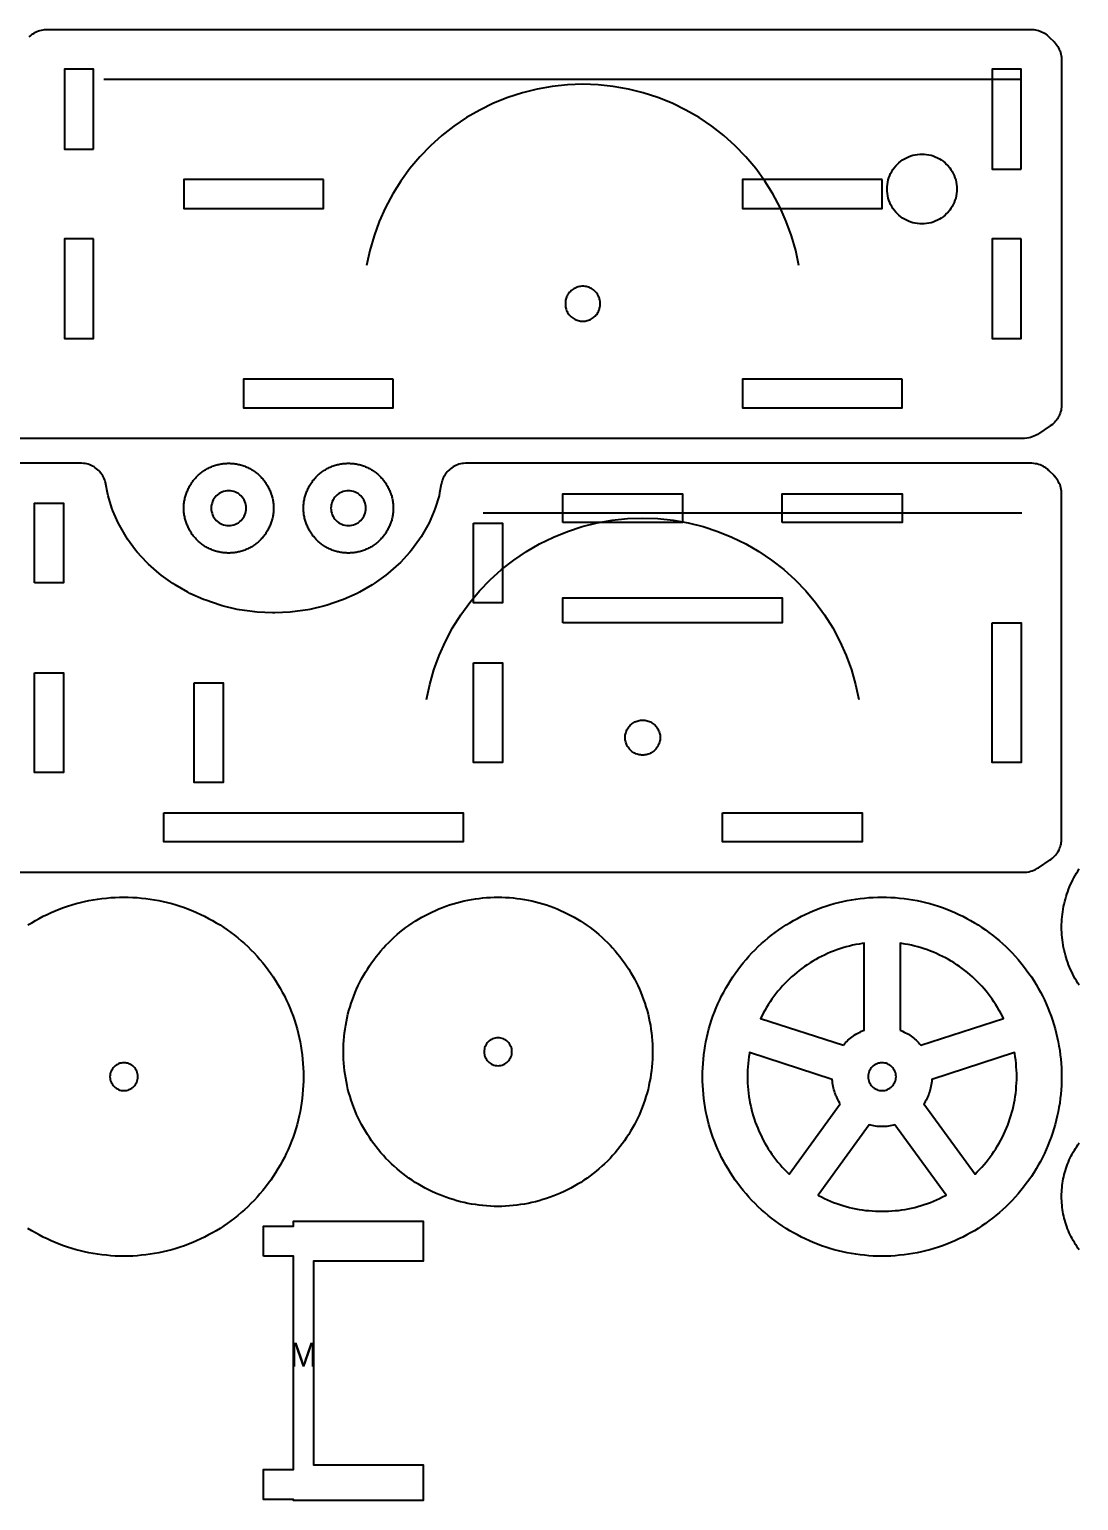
# Model space of a CAD drawing. Header units: metres. Extents: x 6 to 594, y 12 to 164.
# Drawn here: x 306.5 to 411.7, y 16.5 to 164 of the extents above; entities that cross this region are included whole.
import ezdxf
from ezdxf.enums import TextEntityAlignment as Align

# ---------------------------------------------------------------- set-up
doc = ezdxf.new("R2010")
doc.units = ezdxf.units.M
doc.layers.add('CORTAR', color=1, linetype='Continuous')
doc.layers.add('GRABAR', color=5, linetype='Continuous')

msp = doc.modelspace()

# ---------------------------------------------------------------- linework, layer by layer
at = {"layer": 'CORTAR'}
for points in [[(306.5, 163.25), (306.62, 163.36), (306.74, 163.46), (306.87, 163.56), (307, 163.64), (307.14, 163.72), (307.28, 163.79), (307.43, 163.85), (307.58, 163.9), (307.73, 163.94), (307.89, 163.97), (308.04, 163.98), (308.24, 164), (308.32, 164), (406.92, 164), (407.01, 164), (407.21, 163.98), (407.37, 163.96), (407.53, 163.93), (407.69, 163.89), (407.84, 163.84), (407.99, 163.77), (408.14, 163.7), (408.28, 163.62), (408.42, 163.53), (408.55, 163.43), (408.7, 163.29), (408.76, 163.24), (409.24, 162.76), (409.29, 162.7), (409.43, 162.55), (409.53, 162.42), (409.62, 162.28), (409.7, 162.14), (409.77, 161.99), (409.84, 161.84), (409.89, 161.69), (409.93, 161.53), (409.96, 161.37), (409.98, 161.21), (410, 161.01), (410, 160.92), (410, 126.38), (410, 126.3), (409.99, 126.11), (409.97, 125.96), (409.94, 125.81), (409.9, 125.66), (409.86, 125.51), (409.8, 125.37), (409.74, 125.23), (409.66, 125.09), (409.58, 124.96), (409.49, 124.84), (409.4, 124.72), (409.3, 124.6), (409.19, 124.5), (409.07, 124.4), (408.92, 124.28), (408.85, 124.24), (407.67, 123.45), (407.59, 123.4), (407.39, 123.28), (407.22, 123.21), (407.05, 123.14), (406.88, 123.09), (406.7, 123.05), (406.52, 123.02), (406.29, 123), (406.2, 123), (213.8, 123)], [(213.8, 79.5), (406.2, 79.5), (406.29, 79.5), (406.52, 79.52), (406.7, 79.55), (406.88, 79.59), (407.05, 79.64), (407.22, 79.71), (407.39, 79.78), (407.59, 79.9), (407.67, 79.95), (408.85, 80.74), (408.92, 80.78), (409.07, 80.9), (409.19, 81), (409.3, 81.1), (409.4, 81.22), (409.49, 81.34), (409.58, 81.46), (409.66, 81.59), (409.74, 81.73), (409.8, 81.87), (409.86, 82.01), (409.9, 82.16), (409.94, 82.31), (409.97, 82.46), (409.99, 82.61), (410, 82.8), (410, 82.88), (410, 117.42), (410, 117.51), (410, 117.51), (409.98, 117.71), (409.96, 117.87), (409.93, 118.03), (409.89, 118.19), (409.84, 118.34), (409.77, 118.49), (409.7, 118.64), (409.62, 118.78), (409.53, 118.92), (409.43, 119.05), (409.29, 119.2), (409.24, 119.26), (408.76, 119.74), (408.7, 119.79), (408.55, 119.93), (408.42, 120.03), (408.28, 120.12), (408.14, 120.2), (407.99, 120.27), (407.84, 120.34), (407.69, 120.39), (407.53, 120.43), (407.37, 120.46), (407.21, 120.48), (407.01, 120.5), (406.92, 120.5), (350.32, 120.5), (350.24, 120.5), (350.04, 120.48), (349.89, 120.47), (349.73, 120.44), (349.58, 120.4), (349.43, 120.35), (349.28, 120.29), (349.14, 120.22), (349, 120.14), (348.87, 120.06), (348.74, 119.96), (348.62, 119.86), (348.5, 119.75), (348.4, 119.64), (348.3, 119.52), (348.2, 119.39), (348.12, 119.25), (348.05, 119.11), (347.98, 118.97), (347.92, 118.82), (347.88, 118.67), (347.83, 118.48), (347.81, 118.4), (347.65, 117.53), (347.59, 117.24), (347.21, 116), (347.11, 115.73), (346.59, 114.53), (346.46, 114.28), (345.79, 113.12), (345.64, 112.89), (344.83, 111.79), (344.66, 111.58), (343.72, 110.56), (343.53, 110.38), (342.47, 109.44), (342.27, 109.28), (341.09, 108.44), (340.88, 108.3), (339.61, 107.57), (339.39, 107.46), (338.02, 106.85), (337.8, 106.76), (336.37, 106.27), (336.14, 106.21), (334.65, 105.85), (334.42, 105.81), (332.89, 105.6), (332.66, 105.58), (331.12, 105.51), (330.88, 105.51), (329.34, 105.58), (329.11, 105.6), (327.58, 105.81), (327.35, 105.85), (325.86, 106.21), (325.63, 106.27), (324.2, 106.76), (323.98, 106.85), (322.61, 107.46), (322.39, 107.57), (321.12, 108.3), (320.91, 108.44), (319.73, 109.28), (319.53, 109.44), (318.47, 110.38), (318.28, 110.56), (317.34, 111.58), (317.17, 111.79), (316.36, 112.89), (316.21, 113.12), (315.54, 114.28), (315.41, 114.53), (314.89, 115.73), (314.79, 116), (314.41, 117.24), (314.35, 117.53), (314.19, 118.4), (314.17, 118.48), (314.12, 118.67), (314.08, 118.82), (314.02, 118.97), (313.95, 119.11), (313.88, 119.25), (313.8, 119.39), (313.7, 119.52), (313.6, 119.64), (313.5, 119.75), (313.38, 119.86), (313.26, 119.96), (313.13, 120.06), (313, 120.14), (312.86, 120.22), (312.72, 120.29), (312.57, 120.35), (312.42, 120.4), (312.27, 120.44), (312.11, 120.47), (311.96, 120.48), (311.76, 120.5), (311.68, 120.5), (213.08, 120.5)], [(411.77, 68.17), (411.63, 68.38), (411.49, 68.6), (411.36, 68.82), (411.24, 69.05), (411.12, 69.28), (411.01, 69.51), (410.9, 69.74), (410.8, 69.98), (410.7, 70.22), (410.61, 70.46), (410.53, 70.71), (410.45, 70.95), (410.38, 71.2), (410.31, 71.45), (410.26, 71.7), (410.2, 71.95), (410.15, 72.2), (410.11, 72.46), (410.08, 72.71), (410.05, 72.97), (410.03, 73.23), (410.01, 73.48), (410, 73.74), (410, 74), (410, 74.26), (410.01, 74.52), (410.03, 74.77), (410.05, 75.03), (410.08, 75.29), (410.11, 75.54), (410.15, 75.8), (410.2, 76.05), (410.26, 76.3), (410.31, 76.55), (410.38, 76.8), (410.45, 77.05), (410.53, 77.29), (410.61, 77.54), (410.7, 77.78), (410.8, 78.02), (410.9, 78.26), (411.01, 78.49), (411.12, 78.72), (411.24, 78.95), (411.36, 79.18), (411.49, 79.4), (411.63, 79.62), (411.77, 79.83)], [(306.37, 74.21), (306.75, 74.44), (307.13, 74.66), (307.51, 74.87), (307.91, 75.08), (308.3, 75.27), (308.71, 75.46), (309.11, 75.63), (309.52, 75.79), (309.94, 75.95), (310.35, 76.09), (310.77, 76.22), (311.2, 76.35), (311.63, 76.46), (312.06, 76.56), (312.49, 76.65), (312.92, 76.73), (313.36, 76.81), (313.8, 76.86), (314.24, 76.91), (314.68, 76.95), (315.12, 76.98), (315.56, 76.99), (316, 77), (316.44, 76.99), (316.88, 76.98), (317.32, 76.95), (317.76, 76.91), (318.2, 76.86), (318.64, 76.81), (319.08, 76.73), (319.51, 76.65), (319.94, 76.56), (320.37, 76.46), (320.8, 76.35), (321.23, 76.22), (321.65, 76.09), (322.06, 75.95), (322.48, 75.79), (322.89, 75.63), (323.29, 75.46), (323.7, 75.27), (324.09, 75.08), (324.49, 74.87), (324.87, 74.66), (325.25, 74.44), (325.63, 74.21), (326, 73.97), (326.36, 73.72), (326.72, 73.46), (327.07, 73.19), (327.42, 72.91), (327.76, 72.63), (328.09, 72.34), (328.41, 72.04), (328.73, 71.73), (329.04, 71.41), (329.34, 71.09), (329.63, 70.76), (329.91, 70.42), (330.19, 70.07), (330.46, 69.72), (330.72, 69.36), (330.97, 69), (331.21, 68.63), (331.44, 68.25), (331.66, 67.87), (331.87, 67.49), (332.08, 67.09), (332.27, 66.7), (332.46, 66.29), (332.63, 65.89), (332.79, 65.48), (332.95, 65.06), (333.09, 64.65), (333.22, 64.23), (333.35, 63.8), (333.46, 63.37), (333.56, 62.94), (333.65, 62.51), (333.73, 62.08), (333.81, 61.64), (333.86, 61.2), (333.91, 60.76), (333.95, 60.32), (333.98, 59.88), (333.99, 59.44), (334, 59), (333.99, 58.56), (333.99, 58.56), (333.98, 58.12), (333.95, 57.68), (333.91, 57.24), (333.86, 56.8), (333.81, 56.36), (333.73, 55.92), (333.65, 55.49), (333.56, 55.06), (333.46, 54.63), (333.35, 54.2), (333.22, 53.77), (333.09, 53.35), (332.95, 52.94), (332.79, 52.52), (332.63, 52.11), (332.46, 51.71), (332.27, 51.3), (332.08, 50.91), (331.87, 50.51), (331.66, 50.13), (331.44, 49.75), (331.21, 49.37), (330.97, 49), (330.72, 48.64), (330.46, 48.28), (330.19, 47.93), (329.91, 47.58), (329.63, 47.24), (329.34, 46.91), (329.04, 46.59), (328.73, 46.27), (328.41, 45.96), (328.09, 45.66), (327.76, 45.37), (327.42, 45.09), (327.07, 44.81), (326.72, 44.54), (326.36, 44.28), (326, 44.03), (325.63, 43.79), (325.25, 43.56), (324.87, 43.34), (324.49, 43.13), (324.09, 42.92), (323.7, 42.73), (323.29, 42.54), (322.89, 42.37), (322.48, 42.21), (322.06, 42.05), (321.65, 41.91), (321.23, 41.78), (320.8, 41.65), (320.37, 41.54), (319.94, 41.44), (319.51, 41.35), (319.08, 41.27), (318.64, 41.19), (318.2, 41.14), (317.76, 41.09), (317.32, 41.05), (316.88, 41.02), (316.44, 41.01), (316, 41), (315.56, 41.01), (315.12, 41.02), (314.68, 41.05), (314.24, 41.09), (313.8, 41.14), (313.36, 41.19), (312.92, 41.27), (312.49, 41.35), (312.06, 41.44), (311.63, 41.54), (311.2, 41.65), (310.77, 41.78), (310.35, 41.91), (309.94, 42.05), (309.52, 42.21), (309.11, 42.37), (308.71, 42.54), (308.3, 42.73), (307.91, 42.92), (307.51, 43.13), (307.13, 43.34), (306.75, 43.56), (306.37, 43.79)], [(411.77, 41.64), (411.64, 41.82), (411.52, 42), (411.4, 42.19), (411.28, 42.37), (411.17, 42.56), (411.06, 42.76), (410.96, 42.95), (410.86, 43.15), (410.77, 43.35), (410.69, 43.56), (410.6, 43.76), (410.53, 43.97), (410.45, 44.18), (410.39, 44.39), (410.33, 44.6), (410.27, 44.81), (410.22, 45.03), (410.17, 45.24), (410.13, 45.46), (410.1, 45.68), (410.07, 45.9), (410.04, 46.12), (410.02, 46.34), (410.01, 46.56), (410, 46.78), (410, 47), (410, 47.22), (410.01, 47.44), (410.02, 47.66), (410.04, 47.88), (410.07, 48.1), (410.1, 48.32), (410.13, 48.54), (410.17, 48.76), (410.22, 48.97), (410.27, 49.19), (410.33, 49.4), (410.39, 49.61), (410.45, 49.82), (410.53, 50.03), (410.6, 50.24), (410.69, 50.44), (410.77, 50.65), (410.86, 50.85), (410.96, 51.05), (411.06, 51.24), (411.17, 51.44), (411.28, 51.63), (411.4, 51.81), (411.52, 52), (411.64, 52.18), (411.77, 52.36)]]:
    msp.add_lwpolyline(points, dxfattribs=at)
for points in [[(312.95, 152), (312.95, 160), (310.05, 160), (310.05, 152), (312.95, 152)], [(405.95, 150), (405.95, 160), (403.05, 160), (403.05, 150), (405.95, 150)], [(336, 148.95), (322, 148.95), (322, 146.05), (336, 146.05), (336, 148.95)], [(392, 148.95), (378, 148.95), (378, 146.05), (392, 146.05), (392, 148.95)], [(312.95, 143), (310.05, 143), (310.05, 133), (312.95, 133), (312.95, 143)], [(405.95, 143), (403.05, 143), (403.05, 133), (405.95, 133), (405.95, 143)], [(363.72, 136.16), (363.74, 136.27), (363.75, 136.39), (363.75, 136.5), (363.75, 136.61), (363.74, 136.73), (363.72, 136.84), (363.69, 136.95), (363.66, 137.06), (363.62, 137.17), (363.57, 137.27), (363.52, 137.38), (363.46, 137.47), (363.39, 137.57), (363.32, 137.65), (363.24, 137.74), (363.15, 137.82), (363.07, 137.89), (362.97, 137.96), (362.88, 138.02), (362.77, 138.07), (362.67, 138.12), (362.56, 138.16), (362.45, 138.19), (362.34, 138.22), (362.23, 138.24), (362.11, 138.25), (362, 138.25), (361.89, 138.25), (361.77, 138.24), (361.66, 138.22), (361.55, 138.19), (361.44, 138.16), (361.33, 138.12), (361.23, 138.07), (361.12, 138.02), (361.03, 137.96), (360.93, 137.89), (360.85, 137.82), (360.76, 137.74), (360.68, 137.65), (360.61, 137.57), (360.54, 137.47), (360.48, 137.38), (360.43, 137.27), (360.38, 137.17), (360.34, 137.06), (360.31, 136.95), (360.28, 136.84), (360.26, 136.73), (360.25, 136.61), (360.25, 136.5), (360.25, 136.39), (360.26, 136.27), (360.28, 136.16), (360.31, 136.05), (360.34, 135.94), (360.38, 135.83), (360.43, 135.73), (360.48, 135.62), (360.54, 135.53), (360.61, 135.43), (360.68, 135.35), (360.76, 135.26), (360.85, 135.18), (360.93, 135.11), (361.03, 135.04), (361.12, 134.98), (361.23, 134.93), (361.33, 134.88), (361.44, 134.84), (361.55, 134.81), (361.66, 134.78), (361.77, 134.76), (361.89, 134.75), (362, 134.75), (362.11, 134.75), (362.23, 134.76), (362.34, 134.78), (362.45, 134.81), (362.56, 134.84), (362.67, 134.88), (362.77, 134.93), (362.88, 134.98), (362.97, 135.04), (363.07, 135.11), (363.15, 135.18), (363.24, 135.26), (363.32, 135.35), (363.39, 135.43), (363.46, 135.53), (363.52, 135.62), (363.57, 135.73), (363.62, 135.83), (363.66, 135.94), (363.69, 136.05), (363.72, 136.16)], [(343, 128.95), (328, 128.95), (328, 126.05), (343, 126.05), (343, 128.95)], [(394, 128.95), (378, 128.95), (378, 126.05), (394, 126.05), (394, 128.95)], [(331, 115.89), (330.99, 115.78), (330.99, 115.67), (330.98, 115.56), (330.97, 115.45), (330.95, 115.34), (330.93, 115.23), (330.91, 115.12), (330.89, 115.01), (330.87, 114.91), (330.84, 114.8), (330.81, 114.69), (330.77, 114.59), (330.74, 114.48), (330.7, 114.38), (330.66, 114.28), (330.61, 114.18), (330.57, 114.08), (330.52, 113.98), (330.47, 113.88), (330.42, 113.78), (330.36, 113.69), (330.3, 113.59), (330.24, 113.5), (330.18, 113.41), (330.11, 113.32), (330.05, 113.23), (329.98, 113.15), (329.91, 113.06), (329.83, 112.98), (329.76, 112.9), (329.68, 112.82), (329.6, 112.74), (329.52, 112.67), (329.44, 112.59), (329.35, 112.52), (329.27, 112.45), (329.18, 112.39), (329.09, 112.32), (329, 112.26), (328.91, 112.2), (328.81, 112.14), (328.72, 112.08), (328.62, 112.03), (328.52, 111.98), (328.42, 111.93), (328.32, 111.89), (328.22, 111.84), (328.12, 111.8), (328.02, 111.76), (327.91, 111.73), (327.81, 111.69), (327.7, 111.66), (327.59, 111.63), (327.49, 111.61), (327.38, 111.59), (327.27, 111.57), (327.16, 111.55), (327.05, 111.53), (326.94, 111.52), (326.83, 111.51), (326.72, 111.51), (326.61, 111.5), (326.5, 111.5), (326.39, 111.5), (326.28, 111.51), (326.17, 111.51), (326.06, 111.52), (325.95, 111.53), (325.84, 111.55), (325.73, 111.57), (325.62, 111.59), (325.51, 111.61), (325.41, 111.63), (325.3, 111.66), (325.19, 111.69), (325.09, 111.73), (324.98, 111.76), (324.88, 111.8), (324.78, 111.84), (324.68, 111.89), (324.58, 111.93), (324.48, 111.98), (324.38, 112.03), (324.28, 112.08), (324.19, 112.14), (324.09, 112.2), (324, 112.26), (323.91, 112.32), (323.82, 112.39), (323.73, 112.45), (323.65, 112.52), (323.56, 112.59), (323.48, 112.67), (323.4, 112.74), (323.32, 112.82), (323.24, 112.9), (323.17, 112.98), (323.09, 113.06), (323.02, 113.15), (322.95, 113.23), (322.89, 113.32), (322.82, 113.41), (322.76, 113.5), (322.7, 113.59), (322.64, 113.69), (322.58, 113.78), (322.53, 113.88), (322.48, 113.98), (322.43, 114.08), (322.39, 114.18), (322.34, 114.28), (322.3, 114.38), (322.26, 114.48), (322.23, 114.59), (322.19, 114.69), (322.16, 114.8), (322.13, 114.91), (322.11, 115.01), (322.09, 115.12), (322.07, 115.23), (322.05, 115.34), (322.03, 115.45), (322.02, 115.56), (322.01, 115.67), (322.01, 115.78), (322, 115.89), (322, 116), (322, 116.11), (322.01, 116.22), (322.01, 116.33), (322.02, 116.44), (322.03, 116.55), (322.05, 116.66), (322.07, 116.77), (322.09, 116.88), (322.11, 116.99), (322.13, 117.09), (322.16, 117.2), (322.19, 117.31), (322.23, 117.41), (322.26, 117.52), (322.3, 117.62), (322.34, 117.72), (322.39, 117.82), (322.43, 117.92), (322.48, 118.02), (322.53, 118.12), (322.58, 118.22), (322.64, 118.31), (322.7, 118.41), (322.76, 118.5), (322.82, 118.59), (322.89, 118.68), (322.95, 118.77), (323.02, 118.85), (323.09, 118.94), (323.17, 119.02), (323.24, 119.1), (323.32, 119.18), (323.4, 119.26), (323.48, 119.33), (323.56, 119.41), (323.65, 119.48), (323.73, 119.55), (323.82, 119.61), (323.91, 119.68), (324, 119.74), (324.09, 119.8), (324.19, 119.86), (324.28, 119.92), (324.38, 119.97), (324.48, 120.02), (324.58, 120.07), (324.68, 120.11), (324.78, 120.16), (324.88, 120.2), (324.98, 120.24), (325.09, 120.27), (325.19, 120.31), (325.3, 120.34), (325.41, 120.37), (325.51, 120.39), (325.62, 120.41), (325.73, 120.43), (325.84, 120.45), (325.95, 120.47), (326.06, 120.48), (326.17, 120.49), (326.28, 120.49), (326.39, 120.5), (326.5, 120.5), (326.61, 120.5), (326.72, 120.49), (326.83, 120.49), (326.94, 120.48), (327.05, 120.47), (327.16, 120.45), (327.27, 120.43), (327.38, 120.41), (327.49, 120.39), (327.59, 120.37), (327.7, 120.34), (327.81, 120.31), (327.91, 120.27), (328.02, 120.24), (328.12, 120.2), (328.22, 120.16), (328.32, 120.11), (328.42, 120.07), (328.52, 120.02), (328.62, 119.97), (328.72, 119.92), (328.81, 119.86), (328.91, 119.8), (329, 119.74), (329.09, 119.68), (329.18, 119.61), (329.27, 119.55), (329.35, 119.48), (329.44, 119.41), (329.52, 119.33), (329.6, 119.26), (329.68, 119.18), (329.76, 119.1), (329.83, 119.02), (329.91, 118.94), (329.98, 118.85), (330.05, 118.77), (330.11, 118.68), (330.18, 118.59), (330.24, 118.5), (330.3, 118.41), (330.36, 118.31), (330.42, 118.22), (330.47, 118.12), (330.52, 118.02), (330.57, 117.92), (330.61, 117.82), (330.66, 117.72), (330.7, 117.62), (330.74, 117.52), (330.77, 117.41), (330.81, 117.31), (330.84, 117.2), (330.87, 117.09), (330.89, 116.99), (330.91, 116.88), (330.93, 116.77), (330.95, 116.66), (330.97, 116.55), (330.98, 116.44), (330.99, 116.33), (330.99, 116.22), (331, 116.11), (331, 116), (331, 115.89)], [(343, 115.89), (342.99, 115.78), (342.99, 115.67), (342.98, 115.56), (342.97, 115.45), (342.95, 115.34), (342.93, 115.23), (342.91, 115.12), (342.89, 115.01), (342.87, 114.91), (342.84, 114.8), (342.81, 114.69), (342.77, 114.59), (342.74, 114.48), (342.7, 114.38), (342.66, 114.28), (342.61, 114.18), (342.57, 114.08), (342.52, 113.98), (342.47, 113.88), (342.42, 113.78), (342.36, 113.69), (342.3, 113.59), (342.24, 113.5), (342.18, 113.41), (342.11, 113.32), (342.05, 113.23), (341.98, 113.15), (341.91, 113.06), (341.83, 112.98), (341.76, 112.9), (341.68, 112.82), (341.6, 112.74), (341.52, 112.67), (341.44, 112.59), (341.35, 112.52), (341.27, 112.45), (341.18, 112.39), (341.09, 112.32), (341, 112.26), (340.91, 112.2), (340.81, 112.14), (340.72, 112.08), (340.62, 112.03), (340.52, 111.98), (340.42, 111.93), (340.32, 111.89), (340.22, 111.84), (340.12, 111.8), (340.02, 111.76), (339.91, 111.73), (339.81, 111.69), (339.7, 111.66), (339.59, 111.63), (339.49, 111.61), (339.38, 111.59), (339.27, 111.57), (339.16, 111.55), (339.05, 111.53), (338.94, 111.52), (338.83, 111.51), (338.72, 111.51), (338.61, 111.5), (338.5, 111.5), (338.39, 111.5), (338.28, 111.51), (338.17, 111.51), (338.06, 111.52), (337.95, 111.53), (337.84, 111.55), (337.73, 111.57), (337.62, 111.59), (337.51, 111.61), (337.41, 111.63), (337.3, 111.66), (337.19, 111.69), (337.09, 111.73), (336.98, 111.76), (336.88, 111.8), (336.78, 111.84), (336.68, 111.89), (336.58, 111.93), (336.48, 111.98), (336.38, 112.03), (336.28, 112.08), (336.19, 112.14), (336.09, 112.2), (336, 112.26), (335.91, 112.32), (335.82, 112.39), (335.73, 112.45), (335.65, 112.52), (335.56, 112.59), (335.48, 112.67), (335.4, 112.74), (335.32, 112.82), (335.24, 112.9), (335.17, 112.98), (335.09, 113.06), (335.02, 113.15), (334.95, 113.23), (334.89, 113.32), (334.82, 113.41), (334.76, 113.5), (334.7, 113.59), (334.64, 113.69), (334.58, 113.78), (334.53, 113.88), (334.48, 113.98), (334.43, 114.08), (334.39, 114.18), (334.34, 114.28), (334.3, 114.38), (334.26, 114.48), (334.23, 114.59), (334.19, 114.69), (334.16, 114.8), (334.13, 114.91), (334.11, 115.01), (334.09, 115.12), (334.07, 115.23), (334.05, 115.34), (334.03, 115.45), (334.02, 115.56), (334.01, 115.67), (334.01, 115.78), (334, 115.89), (334, 116), (334, 116.11), (334.01, 116.22), (334.01, 116.33), (334.02, 116.44), (334.03, 116.55), (334.05, 116.66), (334.07, 116.77), (334.09, 116.88), (334.11, 116.99), (334.13, 117.09), (334.16, 117.2), (334.19, 117.31), (334.23, 117.41), (334.26, 117.52), (334.3, 117.62), (334.34, 117.72), (334.39, 117.82), (334.43, 117.92), (334.48, 118.02), (334.53, 118.12), (334.58, 118.22), (334.64, 118.31), (334.7, 118.41), (334.76, 118.5), (334.82, 118.59), (334.89, 118.68), (334.95, 118.77), (335.02, 118.85), (335.09, 118.94), (335.17, 119.02), (335.24, 119.1), (335.32, 119.18), (335.4, 119.26), (335.48, 119.33), (335.56, 119.41), (335.65, 119.48), (335.73, 119.55), (335.82, 119.61), (335.91, 119.68), (336, 119.74), (336.09, 119.8), (336.19, 119.86), (336.28, 119.92), (336.38, 119.97), (336.48, 120.02), (336.58, 120.07), (336.68, 120.11), (336.78, 120.16), (336.88, 120.2), (336.98, 120.24), (337.09, 120.27), (337.19, 120.31), (337.3, 120.34), (337.41, 120.37), (337.51, 120.39), (337.62, 120.41), (337.73, 120.43), (337.84, 120.45), (337.95, 120.47), (338.06, 120.48), (338.17, 120.49), (338.28, 120.49), (338.39, 120.5), (338.5, 120.5), (338.61, 120.5), (338.72, 120.49), (338.83, 120.49), (338.94, 120.48), (339.05, 120.47), (339.16, 120.45), (339.27, 120.43), (339.38, 120.41), (339.49, 120.39), (339.59, 120.37), (339.7, 120.34), (339.81, 120.31), (339.91, 120.27), (340.02, 120.24), (340.12, 120.2), (340.22, 120.16), (340.32, 120.11), (340.42, 120.07), (340.52, 120.02), (340.62, 119.97), (340.72, 119.92), (340.81, 119.86), (340.91, 119.8), (341, 119.74), (341.09, 119.68), (341.18, 119.61), (341.27, 119.55), (341.35, 119.48), (341.44, 119.41), (341.52, 119.33), (341.6, 119.26), (341.68, 119.18), (341.76, 119.1), (341.83, 119.02), (341.91, 118.94), (341.98, 118.85), (342.05, 118.77), (342.11, 118.68), (342.18, 118.59), (342.24, 118.5), (342.3, 118.41), (342.36, 118.31), (342.42, 118.22), (342.47, 118.12), (342.52, 118.02), (342.57, 117.92), (342.61, 117.82), (342.66, 117.72), (342.7, 117.62), (342.74, 117.52), (342.77, 117.41), (342.81, 117.31), (342.84, 117.2), (342.87, 117.09), (342.89, 116.99), (342.91, 116.88), (342.93, 116.77), (342.95, 116.66), (342.97, 116.55), (342.98, 116.44), (342.99, 116.33), (342.99, 116.22), (343, 116.11), (343, 116), (343, 115.89)], [(328.24, 116.17), (328.22, 116.34), (328.17, 116.51), (328.12, 116.67), (328.04, 116.82), (327.96, 116.97), (327.85, 117.11), (327.74, 117.24), (327.61, 117.35), (327.47, 117.46), (327.32, 117.54), (327.17, 117.62), (327.01, 117.67), (326.84, 117.72), (326.67, 117.74), (326.5, 117.75), (326.33, 117.74), (326.16, 117.72), (325.99, 117.67), (325.83, 117.62), (325.68, 117.54), (325.53, 117.46), (325.39, 117.35), (325.26, 117.24), (325.15, 117.11), (325.04, 116.97), (324.96, 116.82), (324.88, 116.67), (324.83, 116.51), (324.78, 116.34), (324.76, 116.17), (324.75, 116), (324.76, 115.83), (324.78, 115.66), (324.83, 115.49), (324.88, 115.33), (324.96, 115.18), (325.04, 115.03), (325.15, 114.89), (325.26, 114.76), (325.39, 114.65), (325.53, 114.54), (325.68, 114.46), (325.83, 114.38), (325.99, 114.33), (326.16, 114.28), (326.33, 114.26), (326.5, 114.25), (326.67, 114.26), (326.84, 114.28), (327.01, 114.33), (327.17, 114.38), (327.32, 114.46), (327.47, 114.54), (327.61, 114.65), (327.74, 114.76), (327.85, 114.89), (327.96, 115.03), (328.04, 115.18), (328.12, 115.33), (328.17, 115.49), (328.22, 115.66), (328.24, 115.83), (328.25, 116), (328.24, 116.17)], [(340.24, 116.17), (340.22, 116.34), (340.17, 116.51), (340.12, 116.67), (340.04, 116.82), (339.96, 116.97), (339.85, 117.11), (339.74, 117.24), (339.61, 117.35), (339.47, 117.46), (339.32, 117.54), (339.17, 117.62), (339.01, 117.67), (338.84, 117.72), (338.67, 117.74), (338.5, 117.75), (338.33, 117.74), (338.16, 117.72), (337.99, 117.67), (337.83, 117.62), (337.68, 117.54), (337.53, 117.46), (337.39, 117.35), (337.26, 117.24), (337.15, 117.11), (337.04, 116.97), (336.96, 116.82), (336.88, 116.67), (336.83, 116.51), (336.78, 116.34), (336.76, 116.17), (336.75, 116), (336.76, 115.83), (336.78, 115.66), (336.83, 115.49), (336.88, 115.33), (336.96, 115.18), (337.04, 115.03), (337.15, 114.89), (337.26, 114.76), (337.39, 114.65), (337.53, 114.54), (337.68, 114.46), (337.83, 114.38), (337.99, 114.33), (338.16, 114.28), (338.33, 114.26), (338.5, 114.25), (338.67, 114.26), (338.84, 114.28), (339.01, 114.33), (339.17, 114.38), (339.32, 114.46), (339.47, 114.54), (339.61, 114.65), (339.74, 114.76), (339.85, 114.89), (339.96, 115.03), (340.04, 115.18), (340.12, 115.33), (340.17, 115.49), (340.22, 115.66), (340.24, 115.83), (340.25, 116), (340.24, 116.17)], [(360, 114.55), (360, 117.45), (372, 117.45), (372, 114.55), (360, 114.55)], [(382, 114.55), (382, 117.45), (394, 117.45), (394, 114.55), (382, 114.55)], [(307.05, 108.5), (307.05, 116.5), (309.95, 116.5), (309.95, 108.5), (307.05, 108.5)], [(351.05, 114.5), (353.95, 114.5), (353.95, 106.5), (351.05, 106.5), (351.05, 114.5)], [(403.05, 104.5), (405.95, 104.5), (405.95, 90.5), (403.05, 90.5), (403.05, 104.5)], [(351.05, 100.5), (353.95, 100.5), (353.95, 90.5), (351.05, 90.5), (351.05, 100.5)], [(307.05, 99.5), (309.95, 99.5), (309.95, 89.5), (307.05, 89.5), (307.05, 99.5)], [(323.05, 98.5), (325.95, 98.5), (325.95, 88.5), (323.05, 88.5), (323.05, 98.5)], [(366.28, 92.66), (366.26, 92.77), (366.25, 92.89), (366.25, 93), (366.25, 93.11), (366.26, 93.23), (366.28, 93.34), (366.31, 93.45), (366.34, 93.56), (366.38, 93.67), (366.43, 93.77), (366.48, 93.88), (366.54, 93.97), (366.61, 94.07), (366.68, 94.15), (366.76, 94.24), (366.85, 94.32), (366.93, 94.39), (367.03, 94.46), (367.12, 94.52), (367.23, 94.57), (367.33, 94.62), (367.44, 94.66), (367.55, 94.69), (367.66, 94.72), (367.77, 94.74), (367.89, 94.75), (368, 94.75), (368.11, 94.75), (368.23, 94.74), (368.34, 94.72), (368.45, 94.69), (368.56, 94.66), (368.67, 94.62), (368.77, 94.57), (368.88, 94.52), (368.97, 94.46), (369.07, 94.39), (369.15, 94.32), (369.24, 94.24), (369.32, 94.15), (369.39, 94.07), (369.46, 93.97), (369.52, 93.88), (369.57, 93.77), (369.62, 93.67), (369.66, 93.56), (369.69, 93.45), (369.72, 93.34), (369.74, 93.23), (369.75, 93.11), (369.75, 93), (369.75, 92.89), (369.74, 92.77), (369.72, 92.66), (369.69, 92.55), (369.66, 92.44), (369.62, 92.33), (369.57, 92.23), (369.52, 92.12), (369.46, 92.03), (369.39, 91.93), (369.32, 91.85), (369.24, 91.76), (369.15, 91.68), (369.07, 91.61), (368.97, 91.54), (368.88, 91.48), (368.77, 91.43), (368.67, 91.38), (368.56, 91.34), (368.45, 91.31), (368.34, 91.28), (368.23, 91.26), (368.11, 91.25), (368, 91.25), (367.89, 91.25), (367.77, 91.26), (367.66, 91.28), (367.55, 91.31), (367.44, 91.34), (367.33, 91.38), (367.23, 91.43), (367.12, 91.48), (367.03, 91.54), (366.93, 91.61), (366.85, 91.68), (366.76, 91.76), (366.68, 91.85), (366.61, 91.93), (366.54, 92.03), (366.48, 92.12), (366.43, 92.23), (366.38, 92.33), (366.34, 92.44), (366.31, 92.55), (366.28, 92.66)], [(320, 85.45), (350, 85.45), (350, 82.55), (320, 82.55), (320, 85.45)], [(376, 85.45), (390, 85.45), (390, 82.55), (376, 82.55), (376, 85.45)], [(369, 61.12), (368.98, 60.74), (368.96, 60.36), (368.93, 59.98), (368.88, 59.6), (368.83, 59.23), (368.77, 58.85), (368.7, 58.48), (368.62, 58.1), (368.54, 57.73), (368.44, 57.37), (368.33, 57), (368.22, 56.64), (368.09, 56.28), (367.96, 55.92), (367.82, 55.57), (367.67, 55.22), (367.51, 54.87), (367.34, 54.53), (367.17, 54.19), (366.99, 53.86), (366.79, 53.53), (366.6, 53.21), (366.39, 52.89), (366.17, 52.57), (365.95, 52.27), (365.72, 51.96), (365.48, 51.67), (365.24, 51.38), (364.98, 51.09), (364.73, 50.81), (364.46, 50.54), (364.19, 50.27), (363.91, 50.02), (363.62, 49.76), (363.33, 49.52), (363.04, 49.28), (362.73, 49.05), (362.43, 48.83), (362.11, 48.61), (361.79, 48.4), (361.47, 48.21), (361.14, 48.01), (360.81, 47.83), (360.47, 47.66), (360.13, 47.49), (359.78, 47.33), (359.43, 47.18), (359.08, 47.04), (358.72, 46.91), (358.36, 46.78), (358, 46.67), (357.63, 46.56), (357.27, 46.46), (356.9, 46.38), (356.52, 46.3), (356.15, 46.23), (355.77, 46.17), (355.4, 46.12), (355.02, 46.07), (354.64, 46.04), (354.26, 46.02), (353.88, 46), (353.5, 46), (353.12, 46), (352.74, 46.02), (352.36, 46.04), (351.98, 46.07), (351.6, 46.12), (351.23, 46.17), (350.85, 46.23), (350.48, 46.3), (350.1, 46.38), (349.73, 46.46), (349.37, 46.56), (349, 46.67), (348.64, 46.78), (348.28, 46.91), (347.92, 47.04), (347.57, 47.18), (347.22, 47.33), (346.87, 47.49), (346.53, 47.66), (346.19, 47.83), (345.86, 48.01), (345.53, 48.21), (345.21, 48.4), (344.89, 48.61), (344.57, 48.83), (344.27, 49.05), (343.96, 49.28), (343.67, 49.52), (343.38, 49.76), (343.09, 50.02), (342.81, 50.27), (342.54, 50.54), (342.27, 50.81), (342.02, 51.09), (341.76, 51.38), (341.52, 51.67), (341.28, 51.96), (341.05, 52.27), (340.83, 52.57), (340.61, 52.89), (340.4, 53.21), (340.21, 53.53), (340.01, 53.86), (339.83, 54.19), (339.66, 54.53), (339.49, 54.87), (339.33, 55.22), (339.18, 55.57), (339.04, 55.92), (338.91, 56.28), (338.78, 56.64), (338.67, 57), (338.56, 57.37), (338.46, 57.73), (338.38, 58.1), (338.3, 58.48), (338.23, 58.85), (338.17, 59.23), (338.12, 59.6), (338.07, 59.98), (338.04, 60.36), (338.02, 60.74), (338, 61.12), (338, 61.5), (338, 61.88), (338.02, 62.26), (338.04, 62.64), (338.07, 63.02), (338.12, 63.4), (338.17, 63.77), (338.23, 64.15), (338.3, 64.52), (338.38, 64.9), (338.46, 65.27), (338.56, 65.63), (338.67, 66), (338.78, 66.36), (338.91, 66.72), (339.04, 67.08), (339.18, 67.43), (339.33, 67.78), (339.49, 68.13), (339.66, 68.47), (339.83, 68.81), (340.01, 69.14), (340.21, 69.47), (340.4, 69.79), (340.61, 70.11), (340.83, 70.43), (341.05, 70.73), (341.28, 71.04), (341.52, 71.33), (341.76, 71.62), (342.02, 71.91), (342.27, 72.19), (342.54, 72.46), (342.81, 72.73), (343.09, 72.98), (343.38, 73.24), (343.67, 73.48), (343.96, 73.72), (344.27, 73.95), (344.57, 74.17), (344.89, 74.39), (345.21, 74.6), (345.53, 74.79), (345.86, 74.99), (346.19, 75.17), (346.53, 75.34), (346.87, 75.51), (347.22, 75.67), (347.57, 75.82), (347.92, 75.96), (348.28, 76.09), (348.64, 76.22), (349, 76.33), (349.37, 76.44), (349.73, 76.54), (350.1, 76.62), (350.48, 76.7), (350.85, 76.77), (351.23, 76.83), (351.6, 76.88), (351.98, 76.93), (352.36, 76.96), (352.74, 76.98), (353.12, 77), (353.5, 77), (353.88, 77), (354.26, 76.98), (354.64, 76.96), (355.02, 76.93), (355.4, 76.88), (355.77, 76.83), (356.15, 76.77), (356.52, 76.7), (356.9, 76.62), (357.27, 76.54), (357.63, 76.44), (358, 76.33), (358.36, 76.22), (358.72, 76.09), (359.08, 75.96), (359.43, 75.82), (359.78, 75.67), (360.13, 75.51), (360.47, 75.34), (360.81, 75.17), (361.14, 74.99), (361.47, 74.79), (361.79, 74.6), (362.11, 74.39), (362.43, 74.17), (362.73, 73.95), (363.04, 73.72), (363.33, 73.48), (363.62, 73.24), (363.91, 72.98), (364.19, 72.73), (364.46, 72.46), (364.73, 72.19), (364.98, 71.91), (365.24, 71.62), (365.48, 71.33), (365.72, 71.04), (365.95, 70.73), (366.17, 70.43), (366.39, 70.11), (366.6, 69.79), (366.79, 69.47), (366.99, 69.14), (367.17, 68.81), (367.34, 68.47), (367.51, 68.13), (367.67, 67.78), (367.82, 67.43), (367.96, 67.08), (368.09, 66.72), (368.22, 66.36), (368.33, 66), (368.44, 65.63), (368.54, 65.27), (368.62, 64.9), (368.7, 64.52), (368.77, 64.15), (368.83, 63.77), (368.88, 63.4), (368.93, 63.02), (368.96, 62.64), (368.98, 62.26), (369, 61.88), (369, 61.5), (369, 61.12)], [(409.98, 58.12), (409.95, 57.68), (409.91, 57.24), (409.86, 56.8), (409.81, 56.36), (409.73, 55.92), (409.65, 55.49), (409.56, 55.06), (409.46, 54.63), (409.35, 54.2), (409.22, 53.77), (409.09, 53.35), (408.95, 52.94), (408.79, 52.52), (408.63, 52.11), (408.46, 51.71), (408.27, 51.3), (408.08, 50.91), (407.87, 50.51), (407.66, 50.13), (407.44, 49.75), (407.21, 49.37), (406.97, 49), (406.72, 48.64), (406.46, 48.28), (406.19, 47.93), (405.91, 47.58), (405.63, 47.24), (405.34, 46.91), (405.04, 46.59), (404.73, 46.27), (404.41, 45.96), (404.09, 45.66), (403.76, 45.37), (403.42, 45.09), (403.07, 44.81), (402.72, 44.54), (402.36, 44.28), (402, 44.03), (401.63, 43.79), (401.25, 43.56), (400.87, 43.34), (400.49, 43.13), (400.09, 42.92), (399.7, 42.73), (399.29, 42.54), (398.89, 42.37), (398.48, 42.21), (398.06, 42.05), (397.65, 41.91), (397.23, 41.78), (396.8, 41.65), (396.37, 41.54), (395.94, 41.44), (395.51, 41.35), (395.08, 41.27), (394.64, 41.19), (394.2, 41.14), (393.76, 41.09), (393.32, 41.05), (392.88, 41.02), (392.44, 41.01), (392, 41), (391.56, 41.01), (391.12, 41.02), (390.68, 41.05), (390.24, 41.09), (389.8, 41.14), (389.36, 41.19), (388.92, 41.27), (388.49, 41.35), (388.06, 41.44), (387.63, 41.54), (387.2, 41.65), (386.77, 41.78), (386.35, 41.91), (385.94, 42.05), (385.52, 42.21), (385.11, 42.37), (384.71, 42.54), (384.3, 42.73), (383.91, 42.92), (383.51, 43.13), (383.13, 43.34), (382.75, 43.56), (382.37, 43.79), (382, 44.03), (381.64, 44.28), (381.28, 44.54), (380.93, 44.81), (380.58, 45.09), (380.24, 45.37), (379.91, 45.66), (379.59, 45.96), (379.27, 46.27), (378.96, 46.59), (378.66, 46.91), (378.37, 47.24), (378.09, 47.58), (377.81, 47.93), (377.54, 48.28), (377.28, 48.64), (377.03, 49), (376.79, 49.37), (376.56, 49.75), (376.34, 50.13), (376.13, 50.51), (375.92, 50.91), (375.73, 51.3), (375.54, 51.71), (375.37, 52.11), (375.21, 52.52), (375.05, 52.94), (374.91, 53.35), (374.78, 53.77), (374.65, 54.2), (374.54, 54.63), (374.44, 55.06), (374.35, 55.49), (374.27, 55.92), (374.19, 56.36), (374.14, 56.8), (374.09, 57.24), (374.05, 57.68), (374.02, 58.12), (374.01, 58.56), (374, 59), (374.01, 59.44), (374.02, 59.88), (374.05, 60.32), (374.09, 60.76), (374.14, 61.2), (374.19, 61.64), (374.27, 62.08), (374.35, 62.51), (374.44, 62.94), (374.54, 63.37), (374.65, 63.8), (374.78, 64.23), (374.91, 64.65), (375.05, 65.06), (375.21, 65.48), (375.37, 65.89), (375.54, 66.29), (375.73, 66.7), (375.92, 67.09), (376.13, 67.49), (376.34, 67.87), (376.56, 68.25), (376.79, 68.63), (377.03, 69), (377.28, 69.36), (377.54, 69.72), (377.81, 70.07), (378.09, 70.42), (378.37, 70.76), (378.66, 71.09), (378.96, 71.41), (379.27, 71.73), (379.59, 72.04), (379.91, 72.34), (380.24, 72.63), (380.58, 72.91), (380.93, 73.19), (381.28, 73.46), (381.64, 73.72), (382, 73.97), (382.37, 74.21), (382.75, 74.44), (383.13, 74.66), (383.51, 74.87), (383.91, 75.08), (384.3, 75.27), (384.71, 75.46), (385.11, 75.63), (385.52, 75.79), (385.94, 75.95), (386.35, 76.09), (386.77, 76.22), (387.2, 76.35), (387.63, 76.46), (388.06, 76.56), (388.49, 76.65), (388.92, 76.73), (389.36, 76.81), (389.8, 76.86), (390.24, 76.91), (390.68, 76.95), (391.12, 76.98), (391.56, 76.99), (392, 77), (392.44, 76.99), (392.88, 76.98), (393.32, 76.95), (393.76, 76.91), (394.2, 76.86), (394.64, 76.81), (395.08, 76.73), (395.51, 76.65), (395.94, 76.56), (396.37, 76.46), (396.8, 76.35), (397.23, 76.22), (397.65, 76.09), (398.06, 75.95), (398.48, 75.79), (398.89, 75.63), (399.29, 75.46), (399.7, 75.27), (400.09, 75.08), (400.49, 74.87), (400.87, 74.66), (401.25, 74.44), (401.63, 74.21), (402, 73.97), (402.36, 73.72), (402.72, 73.46), (403.07, 73.19), (403.42, 72.91), (403.76, 72.63), (404.09, 72.34), (404.41, 72.04), (404.73, 71.73), (405.04, 71.41), (405.34, 71.09), (405.63, 70.76), (405.91, 70.42), (406.19, 70.07), (406.46, 69.72), (406.72, 69.36), (406.97, 69), (407.21, 68.63), (407.44, 68.25), (407.66, 67.87), (407.87, 67.49), (408.08, 67.09), (408.27, 66.7), (408.46, 66.29), (408.63, 65.89), (408.79, 65.48), (408.95, 65.06), (409.09, 64.65), (409.22, 64.23), (409.35, 63.8), (409.46, 63.37), (409.56, 62.94), (409.65, 62.51), (409.73, 62.08), (409.81, 61.64), (409.86, 61.2), (409.91, 60.76), (409.95, 60.32), (409.98, 59.88), (409.99, 59.44), (410, 59), (409.99, 58.56), (409.98, 58.12)], [(388.12, 62.15), (388.13, 62.17), (388.24, 62.3), (388.35, 62.42), (388.46, 62.54), (388.58, 62.65), (388.7, 62.76), (388.83, 62.87), (388.96, 62.97), (389.09, 63.06), (389.22, 63.16), (389.36, 63.25), (389.5, 63.33), (389.64, 63.41), (389.79, 63.48), (389.94, 63.55), (390.09, 63.62), (390.2, 63.66), (390.2, 72.38), (390.02, 72.35), (389.69, 72.3), (389.37, 72.24), (389.04, 72.17), (388.72, 72.1), (388.4, 72.01), (388.08, 71.92), (387.77, 71.82), (387.45, 71.71), (387.14, 71.6), (386.83, 71.47), (386.53, 71.34), (386.23, 71.2), (385.93, 71.06), (385.64, 70.91), (385.35, 70.75), (385.06, 70.58), (384.78, 70.41), (384.5, 70.22), (384.23, 70.04), (383.96, 69.84), (383.69, 69.64), (383.44, 69.44), (383.18, 69.22), (382.93, 69), (382.69, 68.78), (382.45, 68.55), (382.22, 68.31), (382, 68.07), (381.78, 67.82), (381.56, 67.56), (381.36, 67.31), (381.16, 67.04), (380.96, 66.77), (380.78, 66.5), (380.59, 66.22), (380.42, 65.94), (380.25, 65.65), (380.09, 65.36), (379.94, 65.07), (379.83, 64.85), (388.12, 62.15)], [(393.8, 63.66), (393.91, 63.62), (394.06, 63.55), (394.21, 63.48), (394.36, 63.41), (394.5, 63.33), (394.64, 63.25), (394.78, 63.16), (394.91, 63.06), (395.04, 62.97), (395.17, 62.87), (395.3, 62.76), (395.42, 62.65), (395.54, 62.54), (395.65, 62.42), (395.76, 62.3), (395.87, 62.17), (395.88, 62.15), (404.17, 64.85), (404.06, 65.07), (403.91, 65.36), (403.75, 65.65), (403.58, 65.94), (403.41, 66.22), (403.22, 66.5), (403.04, 66.77), (402.84, 67.04), (402.64, 67.31), (402.44, 67.56), (402.22, 67.82), (402, 68.07), (401.78, 68.31), (401.55, 68.55), (401.31, 68.78), (401.07, 69), (400.82, 69.22), (400.56, 69.44), (400.31, 69.64), (400.04, 69.84), (399.77, 70.04), (399.5, 70.22), (399.22, 70.41), (398.94, 70.58), (398.65, 70.75), (398.36, 70.91), (398.07, 71.06), (397.77, 71.2), (397.47, 71.34), (397.17, 71.47), (396.86, 71.6), (396.55, 71.71), (396.23, 71.82), (395.92, 71.92), (395.6, 72.01), (395.28, 72.1), (394.96, 72.17), (394.63, 72.24), (394.31, 72.3), (393.98, 72.35), (393.8, 72.38), (393.8, 63.66)], [(354.89, 61.64), (354.87, 61.77), (354.84, 61.91), (354.79, 62.04), (354.73, 62.16), (354.66, 62.28), (354.58, 62.39), (354.49, 62.49), (354.39, 62.58), (354.28, 62.66), (354.16, 62.73), (354.04, 62.79), (353.91, 62.84), (353.77, 62.87), (353.64, 62.89), (353.5, 62.9), (353.36, 62.89), (353.23, 62.87), (353.09, 62.84), (352.96, 62.79), (352.84, 62.73), (352.72, 62.66), (352.61, 62.58), (352.51, 62.49), (352.42, 62.39), (352.34, 62.28), (352.27, 62.16), (352.21, 62.04), (352.16, 61.91), (352.13, 61.77), (352.11, 61.64), (352.1, 61.5), (352.11, 61.36), (352.13, 61.23), (352.16, 61.09), (352.21, 60.96), (352.27, 60.84), (352.34, 60.72), (352.42, 60.61), (352.51, 60.51), (352.61, 60.42), (352.72, 60.34), (352.84, 60.27), (352.96, 60.21), (353.09, 60.16), (353.23, 60.13), (353.36, 60.11), (353.5, 60.1), (353.64, 60.11), (353.77, 60.13), (353.91, 60.16), (354.04, 60.21), (354.16, 60.27), (354.28, 60.34), (354.39, 60.42), (354.49, 60.51), (354.58, 60.61), (354.66, 60.72), (354.73, 60.84), (354.79, 60.96), (354.84, 61.09), (354.87, 61.23), (354.89, 61.36), (354.9, 61.5), (354.89, 61.64)], [(387.8, 56.28), (387.75, 56.36), (387.67, 56.5), (387.59, 56.64), (387.52, 56.79), (387.45, 56.94), (387.38, 57.09), (387.32, 57.24), (387.27, 57.39), (387.22, 57.55), (387.17, 57.71), (387.13, 57.86), (387.1, 58.02), (387.07, 58.19), (387.04, 58.35), (387.02, 58.51), (387.01, 58.67), (387.01, 58.73), (378.72, 61.42), (378.7, 61.31), (378.65, 60.98), (378.6, 60.65), (378.57, 60.32), (378.54, 59.99), (378.52, 59.66), (378.5, 59.33), (378.5, 59), (378.5, 58.67), (378.52, 58.34), (378.54, 58.01), (378.57, 57.68), (378.6, 57.35), (378.65, 57.02), (378.7, 56.69), (378.76, 56.37), (378.83, 56.04), (378.9, 55.72), (378.99, 55.4), (379.08, 55.08), (379.18, 54.77), (379.29, 54.45), (379.4, 54.14), (379.53, 53.83), (379.66, 53.53), (379.8, 53.23), (379.94, 52.93), (380.09, 52.64), (380.25, 52.35), (380.42, 52.06), (380.59, 51.78), (380.78, 51.5), (380.96, 51.23), (381.16, 50.96), (381.36, 50.69), (381.56, 50.44), (381.78, 50.18), (382, 49.93), (382.22, 49.69), (382.45, 49.45), (382.68, 49.23), (387.8, 56.28)], [(405.5, 59), (405.5, 59.33), (405.48, 59.66), (405.46, 59.99), (405.43, 60.32), (405.4, 60.65), (405.35, 60.98), (405.3, 61.31), (405.28, 61.42), (396.99, 58.73), (396.99, 58.67), (396.98, 58.51), (396.96, 58.35), (396.93, 58.19), (396.9, 58.02), (396.87, 57.86), (396.83, 57.71), (396.78, 57.55), (396.73, 57.39), (396.68, 57.24), (396.62, 57.09), (396.55, 56.94), (396.48, 56.79), (396.41, 56.64), (396.33, 56.5), (396.25, 56.36), (396.2, 56.28), (401.32, 49.23), (401.55, 49.45), (401.78, 49.69), (402, 49.93), (402.22, 50.18), (402.44, 50.44), (402.64, 50.69), (402.84, 50.96), (403.04, 51.23), (403.22, 51.5), (403.41, 51.78), (403.58, 52.06), (403.75, 52.35), (403.91, 52.64), (404.06, 52.93), (404.2, 53.23), (404.34, 53.53), (404.47, 53.83), (404.6, 54.14), (404.71, 54.45), (404.82, 54.77), (404.92, 55.08), (405.01, 55.4), (405.1, 55.72), (405.17, 56.04), (405.24, 56.37), (405.3, 56.69), (405.35, 57.02), (405.4, 57.35), (405.43, 57.68), (405.46, 58.01), (405.48, 58.34), (405.5, 58.67), (405.5, 59)], [(317.39, 59.14), (317.37, 59.27), (317.34, 59.41), (317.29, 59.54), (317.23, 59.66), (317.16, 59.78), (317.08, 59.89), (316.99, 59.99), (316.89, 60.08), (316.78, 60.16), (316.66, 60.23), (316.54, 60.29), (316.41, 60.34), (316.27, 60.37), (316.14, 60.39), (316, 60.4), (315.86, 60.39), (315.73, 60.37), (315.59, 60.34), (315.46, 60.29), (315.34, 60.23), (315.22, 60.16), (315.11, 60.08), (315.01, 59.99), (314.92, 59.89), (314.84, 59.78), (314.77, 59.66), (314.71, 59.54), (314.66, 59.41), (314.63, 59.27), (314.61, 59.14), (314.6, 59), (314.61, 58.86), (314.63, 58.73), (314.66, 58.59), (314.71, 58.46), (314.77, 58.34), (314.84, 58.22), (314.92, 58.11), (315.01, 58.01), (315.11, 57.92), (315.22, 57.84), (315.34, 57.77), (315.46, 57.71), (315.59, 57.66), (315.73, 57.63), (315.86, 57.61), (316, 57.6), (316.14, 57.61), (316.27, 57.63), (316.41, 57.66), (316.54, 57.71), (316.66, 57.77), (316.78, 57.84), (316.89, 57.92), (316.99, 58.01), (317.08, 58.11), (317.16, 58.22), (317.23, 58.34), (317.29, 58.46), (317.34, 58.59), (317.37, 58.73), (317.39, 58.86), (317.4, 59), (317.39, 59.14)], [(393.39, 59.14), (393.37, 59.27), (393.34, 59.41), (393.29, 59.54), (393.23, 59.66), (393.16, 59.78), (393.08, 59.89), (392.99, 59.99), (392.89, 60.08), (392.78, 60.16), (392.66, 60.23), (392.54, 60.29), (392.41, 60.34), (392.27, 60.37), (392.14, 60.39), (392, 60.4), (391.86, 60.39), (391.73, 60.37), (391.59, 60.34), (391.46, 60.29), (391.34, 60.23), (391.22, 60.16), (391.11, 60.08), (391.01, 59.99), (390.92, 59.89), (390.84, 59.78), (390.77, 59.66), (390.71, 59.54), (390.66, 59.41), (390.63, 59.27), (390.61, 59.14), (390.6, 59), (390.61, 58.86), (390.63, 58.73), (390.66, 58.59), (390.71, 58.46), (390.77, 58.34), (390.84, 58.22), (390.92, 58.11), (391.01, 58.01), (391.11, 57.92), (391.22, 57.84), (391.34, 57.77), (391.46, 57.71), (391.59, 57.66), (391.73, 57.63), (391.86, 57.61), (392, 57.6), (392.14, 57.61), (392.27, 57.63), (392.41, 57.66), (392.54, 57.71), (392.66, 57.77), (392.78, 57.84), (392.89, 57.92), (392.99, 58.01), (393.08, 58.11), (393.16, 58.22), (393.23, 58.34), (393.29, 58.46), (393.34, 58.59), (393.37, 58.73), (393.39, 58.86), (393.4, 59), (393.39, 59.14)], [(393.29, 54.17), (393.14, 54.13), (392.98, 54.1), (392.81, 54.07), (392.65, 54.04), (392.49, 54.02), (392.33, 54.01), (392.16, 54), (392, 54), (391.84, 54), (391.67, 54.01), (391.51, 54.02), (391.35, 54.04), (391.19, 54.07), (391.02, 54.1), (390.86, 54.13), (390.71, 54.17), (385.59, 47.12), (385.64, 47.09), (385.93, 46.94), (386.23, 46.8), (386.53, 46.66), (386.83, 46.53), (387.14, 46.4), (387.45, 46.29), (387.77, 46.18), (388.08, 46.08), (388.4, 45.99), (388.72, 45.9), (389.04, 45.83), (389.37, 45.76), (389.69, 45.7), (390.02, 45.65), (390.35, 45.6), (390.68, 45.57), (391.01, 45.54), (391.34, 45.52), (391.67, 45.5), (392, 45.5), (392.33, 45.5), (392.66, 45.52), (392.99, 45.54), (393.32, 45.57), (393.65, 45.6), (393.98, 45.65), (394.31, 45.7), (394.63, 45.76), (394.96, 45.83), (395.28, 45.9), (395.6, 45.99), (395.92, 46.08), (396.23, 46.18), (396.55, 46.29), (396.86, 46.4), (397.17, 46.53), (397.47, 46.66), (397.77, 46.8), (398.07, 46.94), (398.36, 47.09), (398.41, 47.12), (393.29, 54.17)], [(330, 41), (330, 44), (333, 44), (333, 44.5), (346, 44.5), (346, 40.5), (335, 40.5), (335, 20.1), (346, 20.1), (346, 16.5), (333, 16.5), (333, 16.6), (330, 16.6), (330, 19.6), (333, 19.6), (333, 41), (330, 41)]]:
    msp.add_lwpolyline(points, close=True, dxfattribs=at)
at = {"layer": 'GRABAR'}
for points in [[(314, 159), (406, 159)], [(383.67, 140.32), (383.35, 141.82), (382.92, 143.3), (382.4, 144.74), (381.77, 146.14), (381.05, 147.5), (380.24, 148.8), (379.34, 150.04), (378.35, 151.22), (377.28, 152.33), (376.14, 153.35), (374.93, 154.3), (373.66, 155.16), (372.33, 155.92), (370.95, 156.6), (369.52, 157.17), (368.06, 157.65), (366.57, 158.02), (365.06, 158.29), (363.53, 158.45), (362, 158.5), (360.47, 158.45), (358.94, 158.29), (357.43, 158.02), (355.94, 157.65), (354.48, 157.17), (353.05, 156.6), (351.67, 155.92), (350.34, 155.16), (349.07, 154.3), (347.86, 153.35), (346.72, 152.33), (345.65, 151.22), (344.66, 150.04), (343.76, 148.8), (342.95, 147.5), (342.23, 146.14), (341.6, 144.74), (341.08, 143.3), (340.65, 141.82), (340.33, 140.32)], [(406, 115.5), (352, 115.5)], [(346.33, 96.82), (346.65, 98.32), (347.08, 99.8), (347.6, 101.24), (348.23, 102.64), (348.95, 104), (349.76, 105.3), (350.66, 106.54), (351.65, 107.72), (352.72, 108.83), (353.86, 109.85), (355.07, 110.8), (356.34, 111.66), (357.67, 112.42), (359.05, 113.1), (360.48, 113.67), (361.94, 114.15), (363.43, 114.52), (364.94, 114.79), (366.47, 114.95), (368, 115), (369.53, 114.95), (371.06, 114.79), (372.57, 114.52), (374.06, 114.15), (375.52, 113.67), (376.95, 113.1), (378.33, 112.42), (379.66, 111.66), (380.93, 110.8), (382.14, 109.85), (383.28, 108.83), (384.35, 107.72), (385.34, 106.54), (386.24, 105.3), (387.05, 104), (387.77, 102.64), (388.4, 101.24), (388.92, 99.8), (389.35, 98.32), (389.67, 96.82)]]:
    msp.add_lwpolyline(points, dxfattribs=at)
for points in [[(399.5, 148), (399.49, 147.77), (399.47, 147.54), (399.43, 147.32), (399.38, 147.09), (399.31, 146.87), (399.23, 146.66), (399.14, 146.45), (399.03, 146.25), (398.91, 146.06), (398.78, 145.87), (398.63, 145.69), (398.47, 145.53), (398.31, 145.37), (398.13, 145.22), (397.94, 145.09), (397.75, 144.97), (397.55, 144.86), (397.34, 144.77), (397.13, 144.69), (396.91, 144.62), (396.68, 144.57), (396.46, 144.53), (396.23, 144.51), (396, 144.5), (395.77, 144.51), (395.54, 144.53), (395.32, 144.57), (395.09, 144.62), (394.87, 144.69), (394.66, 144.77), (394.45, 144.86), (394.25, 144.97), (394.06, 145.09), (393.87, 145.22), (393.69, 145.37), (393.53, 145.53), (393.37, 145.69), (393.22, 145.87), (393.09, 146.06), (392.97, 146.25), (392.86, 146.45), (392.77, 146.66), (392.69, 146.87), (392.62, 147.09), (392.57, 147.32), (392.53, 147.54), (392.51, 147.77), (392.5, 148), (392.51, 148.23), (392.53, 148.46), (392.57, 148.68), (392.62, 148.91), (392.69, 149.13), (392.77, 149.34), (392.86, 149.55), (392.97, 149.75), (393.09, 149.94), (393.22, 150.13), (393.37, 150.31), (393.53, 150.47), (393.69, 150.63), (393.87, 150.78), (394.06, 150.91), (394.25, 151.03), (394.45, 151.14), (394.66, 151.23), (394.87, 151.31), (395.09, 151.38), (395.32, 151.43), (395.54, 151.47), (395.77, 151.49), (396, 151.5), (396.23, 151.49), (396.46, 151.47), (396.68, 151.43), (396.91, 151.38), (397.13, 151.31), (397.34, 151.23), (397.55, 151.14), (397.75, 151.03), (397.94, 150.91), (398.13, 150.78), (398.31, 150.63), (398.47, 150.47), (398.63, 150.31), (398.78, 150.13), (398.91, 149.94), (399.03, 149.75), (399.14, 149.55), (399.23, 149.34), (399.31, 149.13), (399.38, 148.91), (399.43, 148.68), (399.47, 148.46), (399.49, 148.23), (399.5, 148)], [(360, 104.5), (360, 107), (382, 107), (382, 104.5), (360, 104.5)]]:
    msp.add_lwpolyline(points, close=True, dxfattribs=at)

# ---------------------------------------------------------------- texts
msp.add_text('M', height=2.4, dxfattribs=at).set_placement((334, 29.2), align=Align.BOTTOM_CENTER)

doc.saveas('drawing.dxf')
